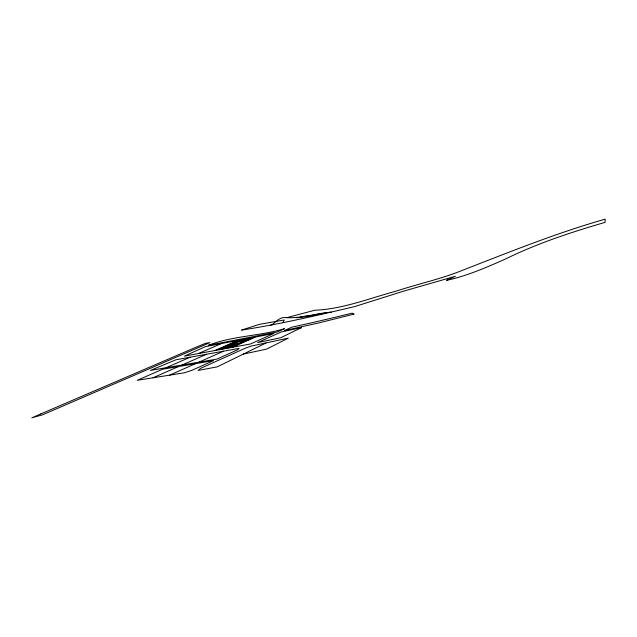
<?xml version="1.0" encoding="UTF-8"?>
<svg xmlns="http://www.w3.org/2000/svg" width="637" height="637" viewBox="0 0 637 637"><rect width="100%" height="100%" fill="white"/><g stroke="black" fill="none" stroke-linecap="round" stroke-linejoin="round"><path stroke-width="0.96" d="M282.924 322.625L284.261 319.957L259.339 324.384L241.519 330.077C279.667 324.313 317.258 315.371 354.793 306.548L403.715 291.125L455.304 276.307L446.553 280.352C466.969 276.004 486.533 267.373 505.436 259.028C537.294 243.35 571.063 232.282 605.078 222.361L605.15 219.168C556.993 232.847 510.587 251.615 463.991 269.69C442.15 278.783 418.668 283.744 396.174 291.117C369.333 298.355 342.69 309.112 314.71 310.251L286.626 317.688C280.798 316.263 276.147 321.438 272.071 324.822M265.963 343.009L217.257 366.848L198.155 370.447L200.695 368.305L245.134 348.264L250.954 346.146L288.298 338.128L266.656 349.1L243.31 354.1M234.209 345.429L239.608 343.032L243.645 342.276M245.755 340.301L250.819 338.056M252.841 337.666L231.175 347.205L217.854 349.657L235.308 341.958L248.741 339.402M169.681 375.137L184.388 372.796L191.825 370.368L213.53 360.614L162.594 369.221L137.242 380.297L169.681 375.137L195.479 363.663M198.935 362.15L223.611 351.17M232.274 347.332L255.381 337.053L273.902 333.454L250.516 343.98L184.451 356.139L205.273 346.647L237.919 340.397L214.94 350.525M221.318 349.02L226 346.95L222.528 347.595M238.803 341.289L234.225 343.311L230.745 343.972M226.509 346.799L231.669 344.521M237.792 341.814L242.84 339.577M228.476 346.432L233.636 344.147M239.767 341.44L244.823 339.202M241.749 341.066L246.806 338.82M227.616 347.858L232.314 345.78M248.812 338.438L240.571 342.117L244.146 341.44M153.031 377.789L178.607 366.514M182.055 365.025L206.46 354.268L239.138 348.375L237.314 349.928L216.938 359.085L150.412 370.416L176.027 359.754L206.46 354.268M224.558 347.157L229.71 344.888M240.874 339.959L235.825 342.188L249.8 339.537M165.962 367.764L190.113 357.214M198.465 353.551L221.286 343.582M270.629 325.117L272.692 324.368M286.626 317.688C301.707 318.357 316.342 313.324 331.351 312.114M322.25 313.444L306.15 316.669L296.5 317.807M237.418 340.62L254.88 337.276M227.767 345.254L235.618 343.781L230.228 346.162L235.881 345.119M235.403 343.876L239.393 343.128M326.232 312.863L311.35 315.633L300.823 316.788M222.616 347.523L230.451 346.066M234.432 345.326L238.461 344.585M353.933 314.113L318.85 322.911L284.261 330.595L291.929 327.139L298.156 325.778A446.593 36.094 -17.4 0 0 329.95 318.516L352.189 313.157L353.933 314.113M301.46 327.617L280.79 337.721L257.619 342.61L281.164 331.996L301.46 327.617M284.309 328.78L276.984 332.068L208.323 345.35C232.505 335.763 259.418 336.209 284.309 328.78M40.792 413.931L31.85 417.832L42.536 414.838L209.955 342.61L205.448 343.351L194.158 348.025L40.792 413.931"/></g></svg>
